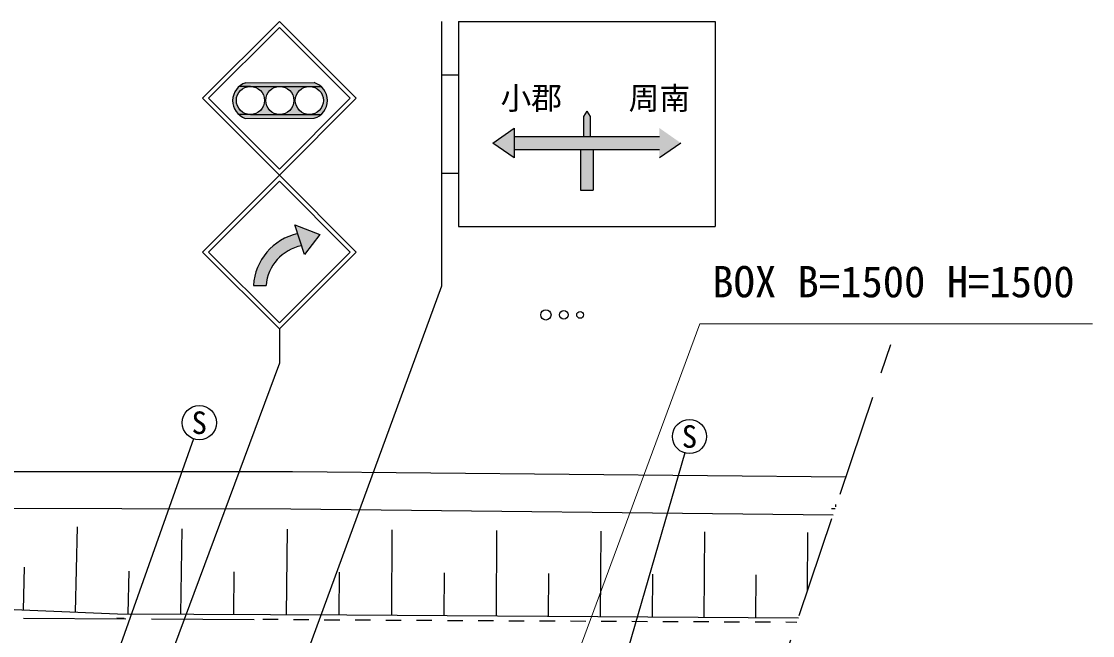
# Model space of a CAD drawing. Units: millimetres, scale not verified. Extents: x 40000 to 680000, y 20000 to 380000.
# Drawn here: x 284006 to 346674, y 301959 to 337912 of the extents above; entities that cross this region are included whole.
import ezdxf
from ezdxf.enums import TextEntityAlignment as Align

# ---------------------------------------------------------------- set-up
doc = ezdxf.new("R2010")
doc.units = ezdxf.units.MM
doc.header["$LTSCALE"] = 1000
doc.linetypes.add('DASHED', pattern=[7.5, 6, -1.5])
for name, color, linetype, lineweight in [('M-BGD', 7, 'Continuous', 25), ('M-BGD-EXST', 7, 'Continuous', 25), ('M-STR-HTXT', 7, 'Continuous', 13), ('M-STR-STRC', 7, 'Continuous', 25)]:
    doc.layers.add(name, color=color, linetype=linetype, lineweight=lineweight)
doc.styles.add('ＭＳ ゴシック', font='')
doc.styles.get('ＭＳ ゴシック').set_extended_font_data('MS Gothic')

msp = doc.modelspace()

# ---------------------------------------------------------------- hatches: boundary and pattern name
at = {"layer": 'M-STR-STRC'}
for points in [[(297404, 334109), (297371, 334108), (297339, 334106), (297307, 334103), (297275, 334099), (297243, 334093), (297212, 334086), (297180, 334078), (297149, 334068), (297119, 334058), (297089, 334046), (297059, 334033), (297030, 334019), (297002, 334004), (296974, 333987), (296947, 333970), (296920, 333952), (296894, 333932), (296869, 333912), (296845, 333890), (296822, 333868), (296800, 333844), (296778, 333820), (296758, 333795), (296738, 333770), (296720, 333743), (296702, 333716), (296686, 333688), (296671, 333660), (296657, 333630), (296644, 333601), (296632, 333571), (296621, 333540), (296612, 333509), (296604, 333478), (296597, 333447), (296591, 333415), (296587, 333383), (296584, 333351), (296582, 333318), (296581, 333286), (296582, 333254), (296584, 333222), (296587, 333189), (296591, 333157), (296597, 333126), (296604, 333094), (296612, 333063), (296621, 333032), (296632, 333001), (296644, 332971), (296657, 332942), (296671, 332913), (296686, 332884), (296702, 332856), (296720, 332829), (296738, 332803), (296758, 332777), (296778, 332752), (296800, 332728), (296822, 332704), (296845, 332682), (296869, 332661), (296894, 332640), (296920, 332621), (296947, 332602), (296974, 332585), (297002, 332568), (297030, 332553), (297059, 332539), (297089, 332526), (297119, 332514), (297149, 332504), (297180, 332494), (297212, 332486), (297243, 332479), (297275, 332474), (297307, 332469), (297339, 332466), (297371, 332464), (297404, 332464), (296729, 332457), (296729, 332457), (296697, 332487), (296667, 332518), (296638, 332550), (296610, 332583), (296584, 332617), (296558, 332653), (296535, 332689), (296512, 332726), (296491, 332764), (296472, 332803), (296454, 332842), (296438, 332882), (296424, 332923), (296410, 332965), (296399, 333006), (296389, 333049), (296381, 333091), (296375, 333134), (296370, 333177), (296367, 333220), (296366, 333264), (296366, 333307), (296368, 333350), (296372, 333393), (296378, 333436), (296385, 333479), (296394, 333522), (296404, 333564), (296416, 333605), (296430, 333646), (296445, 333687), (296462, 333727), (296481, 333766), (296501, 333804), (296522, 333842), (296545, 333879), (296570, 333914), (296595, 333949), (296623, 333983), (296651, 334016), (296681, 334047), (296712, 334078), (296744, 334107), (296746, 334109)], [(299121, 334109), (300852, 334109), (301534, 334109), (301519, 334121), (301504, 334133), (301489, 334145), (301474, 334157), (301459, 334168), (301443, 334179), (301428, 334190), (301412, 334200), (301396, 334211), (301380, 334221), (301363, 334230), (301347, 334240), (301330, 334249), (301313, 334257), (301296, 334266), (301279, 334274), (301261, 334282), (301244, 334290), (301226, 334297), (301208, 334304), (301191, 334311), (301173, 334317), (301154, 334323), (301136, 334329), (301133, 334330), (297130, 334326), (297112, 334319), (297094, 334313), (297076, 334306), (297058, 334299), (297040, 334292), (297022, 334284), (297005, 334276), (296987, 334268), (296970, 334260), (296953, 334251), (296936, 334242), (296919, 334232), (296903, 334222), (296886, 334212), (296870, 334202), (296854, 334191), (296838, 334181), (296822, 334169), (296807, 334158), (296792, 334146), (296777, 334134), (296762, 334122), (296747, 334110), (296746, 334109), (297404, 334109)], [(297371, 334108), (297404, 334109), (297436, 334108), (297468, 334106), (297500, 334103), (297532, 334099), (297564, 334093), (297596, 334086), (297627, 334078), (297658, 334068), (297688, 334058), (297718, 334046), (297748, 334033), (297777, 334019), (297806, 334004), (297833, 333987), (297861, 333970), (297887, 333952), (297913, 333932), (297938, 333912), (297962, 333890), (297985, 333868), (298008, 333844), (298029, 333820), (298050, 333795), (298069, 333770), (298088, 333743), (298105, 333716), (298121, 333688), (298137, 333660), (298151, 333630), (298164, 333601), (298175, 333571), (298186, 333540), (298195, 333509), (298203, 333478), (298210, 333447), (298216, 333415), (298220, 333383), (298224, 333351), (298226, 333318), (298226, 333286), (298226, 333254), (298224, 333222), (298220, 333189), (298216, 333157), (298210, 333126), (298203, 333094), (298195, 333063), (298186, 333032), (298175, 333001), (298164, 332971), (298151, 332942), (298137, 332913), (298121, 332884), (298105, 332856), (298088, 332829), (298069, 332803), (298050, 332777), (298029, 332752), (298008, 332728), (297985, 332704), (297962, 332682), (297938, 332661), (297913, 332640), (297887, 332621), (297861, 332602), (297833, 332585), (297806, 332568), (297777, 332553), (297748, 332539), (297718, 332526), (297688, 332514), (297658, 332504), (297627, 332494), (297596, 332486), (297564, 332479), (297532, 332474), (297500, 332469), (297468, 332466), (297436, 332464), (297404, 332464), (299121, 332464), (299088, 332464), (299056, 332466), (299024, 332469), (298992, 332474), (298960, 332479), (298929, 332486), (298897, 332494), (298866, 332504), (298836, 332514), (298806, 332526), (298776, 332539), (298747, 332553), (298719, 332568), (298691, 332585), (298664, 332602), (298637, 332621), (298611, 332640), (298586, 332661), (298562, 332682), (298539, 332704), (298517, 332728), (298495, 332752), (298475, 332777), (298455, 332803), (298437, 332829), (298419, 332856), (298403, 332884), (298388, 332913), (298374, 332942), (298361, 332971), (298349, 333001), (298338, 333032), (298329, 333063), (298321, 333094), (298314, 333126), (298308, 333157), (298304, 333189), (298301, 333222), (298299, 333254), (298298, 333286), (298299, 333318), (298301, 333351), (298304, 333383), (298308, 333415), (298314, 333447), (298321, 333478), (298329, 333509), (298338, 333540), (298349, 333571), (298361, 333601), (298374, 333630), (298388, 333660), (298403, 333688), (298419, 333716), (298437, 333743), (298455, 333770), (298475, 333795), (298495, 333820), (298517, 333844), (298539, 333868), (298562, 333890), (298586, 333912), (298611, 333932), (298637, 333952), (298664, 333970), (298691, 333987), (298719, 334004), (298747, 334019), (298776, 334033), (298806, 334046), (298836, 334058), (298866, 334068), (298897, 334078), (298929, 334086), (298960, 334093), (298992, 334099), (299024, 334103), (299056, 334106), (299088, 334108), (299121, 334109)], [(299121, 334109), (299153, 334108), (299185, 334106), (299217, 334103), (299249, 334099), (299281, 334093), (299313, 334086), (299344, 334078), (299375, 334068), (299405, 334058), (299435, 334046), (299465, 334033), (299494, 334019), (299523, 334004), (299550, 333987), (299578, 333970), (299604, 333952), (299630, 333932), (299655, 333912), (299679, 333890), (299702, 333868), (299725, 333844), (299746, 333820), (299767, 333795), (299786, 333770), (299805, 333743), (299822, 333716), (299838, 333688), (299854, 333660), (299868, 333630), (299881, 333601), (299892, 333571), (299903, 333540), (299912, 333509), (299920, 333478), (299927, 333447), (299933, 333415), (299938, 333383), (299941, 333351), (299943, 333318), (299943, 333286), (299943, 333254), (299941, 333222), (299938, 333189), (299933, 333157), (299927, 333126), (299920, 333094), (299912, 333063), (299903, 333032), (299892, 333001), (299881, 332971), (299868, 332942), (299854, 332913), (299838, 332884), (299822, 332856), (299805, 332829), (299786, 332803), (299767, 332777), (299746, 332752), (299725, 332728), (299702, 332704), (299679, 332682), (299655, 332661), (299630, 332640), (299604, 332621), (299578, 332602), (299550, 332585), (299523, 332568), (299494, 332553), (299465, 332539), (299435, 332526), (299405, 332514), (299375, 332504), (299344, 332494), (299313, 332486), (299281, 332479), (299249, 332474), (299217, 332469), (299185, 332466), (299153, 332464), (299121, 332464), (300852, 332464), (300820, 332464), (300788, 332466), (300755, 332469), (300723, 332474), (300692, 332479), (300660, 332486), (300629, 332494), (300598, 332504), (300567, 332514), (300537, 332526), (300508, 332539), (300479, 332553), (300450, 332568), (300422, 332585), (300395, 332602), (300369, 332621), (300343, 332640), (300318, 332661), (300294, 332682), (300271, 332704), (300248, 332728), (300227, 332752), (300206, 332777), (300187, 332803), (300168, 332829), (300151, 332856), (300134, 332884), (300119, 332913), (300105, 332942), (300092, 332971), (300080, 333001), (300070, 333032), (300060, 333063), (300052, 333094), (300045, 333126), (300040, 333157), (300035, 333189), (300032, 333222), (300030, 333254), (300030, 333286), (300030, 333318), (300032, 333351), (300035, 333383), (300040, 333415), (300045, 333447), (300052, 333478), (300060, 333509), (300070, 333540), (300080, 333571), (300092, 333601), (300105, 333630), (300119, 333660), (300134, 333688), (300151, 333716), (300168, 333743), (300187, 333770), (300206, 333795), (300227, 333820), (300248, 333844), (300271, 333868), (300294, 333890), (300318, 333912), (300343, 333932), (300369, 333952), (300395, 333970), (300422, 333987), (300450, 334004), (300479, 334019), (300508, 334033), (300537, 334046), (300567, 334058), (300598, 334068), (300629, 334078), (300660, 334086), (300692, 334093), (300723, 334099), (300755, 334103), (300788, 334106), (300820, 334108), (300852, 334109)], [(300852, 334109), (300884, 334108), (300917, 334106), (300949, 334103), (300981, 334099), (301013, 334093), (301044, 334086), (301075, 334078), (301106, 334068), (301137, 334058), (301167, 334046), (301196, 334033), (301226, 334019), (301254, 334004), (301282, 333987), (301309, 333970), (301336, 333952), (301361, 333932), (301386, 333912), (301410, 333890), (301434, 333868), (301456, 333844), (301478, 333820), (301498, 333795), (301518, 333770), (301536, 333743), (301553, 333716), (301570, 333688), (301585, 333660), (301599, 333630), (301612, 333601), (301624, 333571), (301634, 333540), (301644, 333509), (301652, 333478), (301659, 333447), (301665, 333415), (301669, 333383), (301672, 333351), (301674, 333318), (301675, 333286), (301674, 333254), (301672, 333222), (301669, 333189), (301665, 333157), (301659, 333126), (301652, 333094), (301644, 333063), (301634, 333032), (301624, 333001), (301612, 332971), (301599, 332942), (301585, 332913), (301570, 332884), (301553, 332856), (301536, 332829), (301518, 332803), (301498, 332777), (301478, 332752), (301456, 332728), (301434, 332704), (301410, 332682), (301386, 332661), (301361, 332640), (301336, 332621), (301309, 332602), (301282, 332585), (301254, 332568), (301226, 332553), (301196, 332539), (301167, 332526), (301137, 332514), (301106, 332504), (301075, 332494), (301044, 332486), (301013, 332479), (300981, 332474), (300949, 332469), (300917, 332466), (300884, 332464), (300852, 332464), (301535, 332461), (301567, 332490), (301597, 332520), (301627, 332551), (301655, 332584), (301682, 332617), (301707, 332651), (301732, 332687), (301754, 332723), (301776, 332760), (301795, 332799), (301814, 332837), (301831, 332877), (301846, 332917), (301859, 332958), (301871, 332999), (301882, 333040), (301891, 333082), (301898, 333125), (301903, 333167), (301907, 333210), (301909, 333253), (301909, 333296), (301908, 333338), (301905, 333381), (301900, 333424), (301894, 333466), (301886, 333508), (301876, 333550), (301865, 333592), (301852, 333633), (301838, 333673), (301822, 333713), (301804, 333752), (301785, 333790), (301764, 333828), (301742, 333865), (301719, 333900), (301694, 333935), (301668, 333969), (301640, 334002), (301611, 334034), (301581, 334065), (301550, 334094), (301534, 334109)], [(301135, 332239), (301153, 332245), (301171, 332251), (301189, 332257), (301207, 332264), (301225, 332271), (301242, 332278), (301260, 332286), (301277, 332294), (301294, 332302), (301311, 332310), (301328, 332319), (301345, 332328), (301362, 332337), (301378, 332347), (301394, 332357), (301410, 332367), (301426, 332378), (301442, 332388), (301458, 332399), (301473, 332411), (301488, 332422), (301503, 332434), (301518, 332446), (301532, 332459), (301538, 332464), (300852, 332464), (299121, 332464), (297404, 332464), (296722, 332464), (296736, 332451), (296751, 332438), (296765, 332426), (296780, 332413), (296795, 332401), (296811, 332390), (296826, 332379), (296842, 332367), (296858, 332357), (296874, 332346), (296890, 332336), (296907, 332326), (296924, 332316), (296940, 332307), (296957, 332298), (296975, 332289), (296992, 332280), (297009, 332272), (297027, 332264), (297045, 332257), (297062, 332250), (297080, 332243), (297098, 332236), (297102, 332235)], [(317272, 331167), (317272, 332355), (317084, 332667), (316897, 332355), (316897, 331167)], [(311584, 330792), (312834, 331667), (312834, 331167), (312834, 330417), (312834, 329917)], [(312834, 331667), (312834, 331167), (312834, 330417), (312834, 329917), (311584, 330792)], [(311584, 330792), (312834, 331667), (312834, 331167), (312834, 330417), (312834, 329917)], [(321334, 331167), (321334, 331667), (322584, 330792), (321334, 329917), (321334, 330417)], [(321334, 331167), (321334, 331667), (322584, 330792), (321334, 329917), (321334, 330417)], [(321334, 331167), (321334, 331667), (322584, 330792), (321334, 329917), (321334, 330417)], [(316709, 330417), (317459, 330417), (321334, 330417), (321334, 331167), (317459, 331167), (317272, 331167), (316897, 331167), (316709, 331167), (312834, 331167), (312834, 330417)], [(317459, 328042), (317459, 330417), (316709, 330417), (316709, 328042)], [(300004, 326009), (301474, 325444), (300562, 324260)], [(300004, 326009), (301474, 325444), (300562, 324260)], [(300170, 325489), (300004, 326009), (301474, 325444), (300562, 324260), (300396, 324779)], [(300170, 325489), (300396, 324779, 0.33505), (298320, 322456), (297577, 322458, -0.33299)]]:
    msp.add_hatch(color=256, dxfattribs=at).paths.add_polyline_path(points)

# ---------------------------------------------------------------- linework, layer by layer
at = {"layer": 'M-BGD', "linetype": 'DASHED'}
for p, q in [((322308, 281809), (334862, 318997)), ((261625, 303098), (298127, 302900))]:
    msp.add_line(p, q, dxfattribs=at)
at = {"layer": 'M-BGD'}
for p, q in [((331654, 309496), (331656, 309623)), ((331613, 309373), (331403, 309376)), ((287164, 303336), (287278, 308334)), ((293330, 303217), (293420, 308216)), ((299517, 303183), (299568, 308183)), ((305673, 303148), (305701, 308148)), ((311799, 303111), (311825, 308111)), ((317894, 303074), (317918, 308074)), ((323959, 303038), (323981, 308038)), ((329999, 304593), (330012, 308003)), ((284134, 303456), (284191, 305956)), ((290246, 303234), (290301, 305733)), ((296424, 303200), (296459, 305700)), ((302595, 303166), (302611, 305666)), ((308736, 303129), (308750, 305629)), ((314847, 303093), (314859, 305593)), ((320927, 303056), (320938, 305556)), ((326976, 303020), (326986, 305520)), ((290027, 302966), (289591, 302970)), ((299027, 302892), (298127, 302900)), ((300827, 302878), (299927, 302885)), ((302626, 302863), (301726, 302870)), ((304426, 302853), (303526, 302857)), ((306226, 302844), (305326, 302848)), ((308026, 302835), (307126, 302840)), ((309826, 302827), (308926, 302831)), ((311626, 302818), (310726, 302822)), ((313426, 302809), (312526, 302813)), ((315226, 302800), (314326, 302805)), ((317026, 302792), (316126, 302796)), ((318826, 302783), (317926, 302787)), ((320626, 302774), (319726, 302778)), ((322426, 302765), (321526, 302770)), ((324226, 302757), (323326, 302761)), ((326026, 302748), (325126, 302752)), ((327826, 302739), (326926, 302743)), ((329371, 302732), (328726, 302735))]:
    msp.add_line(p, q, dxfattribs=at)
for points in [[(234717, 311274), (241422, 311389), (265142, 311569), (299870, 311561), (332245, 311245)], [(214032, 308825), (222859, 308749), (240544, 309001), (270094, 309441), (299777, 309371), (331495, 309023)], [(262406, 303596), (265531, 303629), (267990, 303638), (281691, 303556), (289629, 303239), (303035, 303166), (329464, 303007)]]:
    msp.add_lwpolyline(points, dxfattribs=at)
at = {"layer": 'M-BGD-EXST'}
for p, q in [((294077, 313477), (286070, 290939)), ((322812, 312652), (315586, 287637))]:
    msp.add_line(p, q, dxfattribs=at)
for centre, radius in [((314693, 320732), 300), ((315743, 320732), 250), ((316693, 320732), 200), ((294412, 314420), 1000), ((323090, 313613), 1000)]:
    msp.add_circle(centre, radius, dxfattribs=at)
at = {"layer": 'M-STR-HTXT'}
for p, q in [((309793, 282589), (323695, 320211)), ((323695, 320211), (346674, 320211))]:
    msp.add_line(p, q, dxfattribs=at)
at = {"layer": 'M-STR-STRC'}
for p, q in [((294597, 333412), (299097, 337912)), ((303598, 333412), (299097, 337912)), ((308584, 337908), (308584, 322408)), ((309584, 337908), (309584, 325908)), ((309584, 337908), (324584, 337908)), ((324584, 337908), (324584, 325908)), ((294951, 333412), (299097, 337558)), ((303244, 333412), (299097, 337558)), ((308584, 334783), (309584, 334783)), ((297404, 334109), (296746, 334109)), ((297130, 334326), (301133, 334330)), ((297404, 334109), (299121, 334109)), ((299121, 334109), (300852, 334109)), ((300852, 334109), (301534, 334109)), ((294597, 333412), (299097, 328911)), ((294951, 333412), (299097, 329265)), ((299097, 329265), (303244, 333412)), ((299098, 328912), (303598, 333412)), ((297404, 332464), (296722, 332464)), ((297102, 332235), (301135, 332239)), ((297404, 332464), (299121, 332464)), ((299121, 332464), (300852, 332464)), ((300852, 332464), (301538, 332464)), ((317084, 332667), (316897, 332355)), ((316897, 332355), (316897, 331167)), ((317084, 332667), (317272, 332355)), ((317272, 332355), (317272, 331167)), ((311584, 330792), (312834, 331667)), ((312834, 331667), (312834, 329917)), ((312834, 331167), (316709, 331167)), ((316709, 331167), (317459, 331167)), ((317459, 331167), (321334, 331167)), ((312834, 329917), (311584, 330792)), ((312834, 330417), (321334, 330417)), ((316709, 330417), (316709, 328042)), ((317459, 330417), (317459, 328042)), ((322584, 330792), (321334, 329917)), ((308584, 329033), (309584, 329033)), ((294597, 324411), (299097, 328911)), ((294951, 324411), (299097, 328558)), ((303598, 324411), (299097, 328911)), ((303244, 324411), (299097, 328558)), ((316709, 328042), (317459, 328042)), ((300562, 324260), (300004, 326009)), ((300004, 326009), (301474, 325444)), ((309584, 325908), (324584, 325908)), ((301474, 325444), (300562, 324260)), ((294597, 324411), (299097, 319910)), ((294951, 324411), (299097, 320264)), ((299097, 320264), (303244, 324411)), ((299098, 319911), (303598, 324411)), ((308584, 322408), (296644, 289846)), ((297577, 322458), (298320, 322456)), ((299097, 319910), (299097, 317910)), ((299097, 317910), (288957, 290639))]:
    msp.add_line(p, q, dxfattribs=at)
for centre in [(297404, 333286), (299121, 333286), (300852, 333286)]:
    msp.add_circle(centre, 822, dxfattribs=at)
for centre, radius, start, end in [((297469, 333275), 1104, 107.88939, 250.54484), ((300817, 333284), 1092, 286.90041, 73.19594), ((300897, 322243), 3327, 102.62812, 176.29677), ((300897, 322243), 2586, 101.16557, 175.26003)]:
    msp.add_arc(centre, radius, start, end, dxfattribs=at)

# ---------------------------------------------------------------- texts
at = {"layer": 'M-BGD-EXST', "style": 'ＭＳ ゴシック'}
for p in [(294412, 314420), (323090, 313613)]:
    msp.add_text('S', height=1320, dxfattribs=at).set_placement(p, align=Align.MIDDLE_CENTER)
at = {"layer": 'M-STR-HTXT', "style": 'ＭＳ ゴシック'}
msp.add_text('BOX B=1500 H=1500', height=1833, dxfattribs=at).set_placement((324424, 321211), align=Align.BOTTOM_LEFT)
at = {"layer": 'M-STR-STRC', "style": 'ＭＳ ゴシック'}
for s, p in [('小郡', (313834, 333419)), ('周南', (321334, 333419))]:
    msp.add_text(s, height=1320, dxfattribs=at).set_placement(p, align=Align.MIDDLE_CENTER)

doc.saveas('drawing.dxf')
